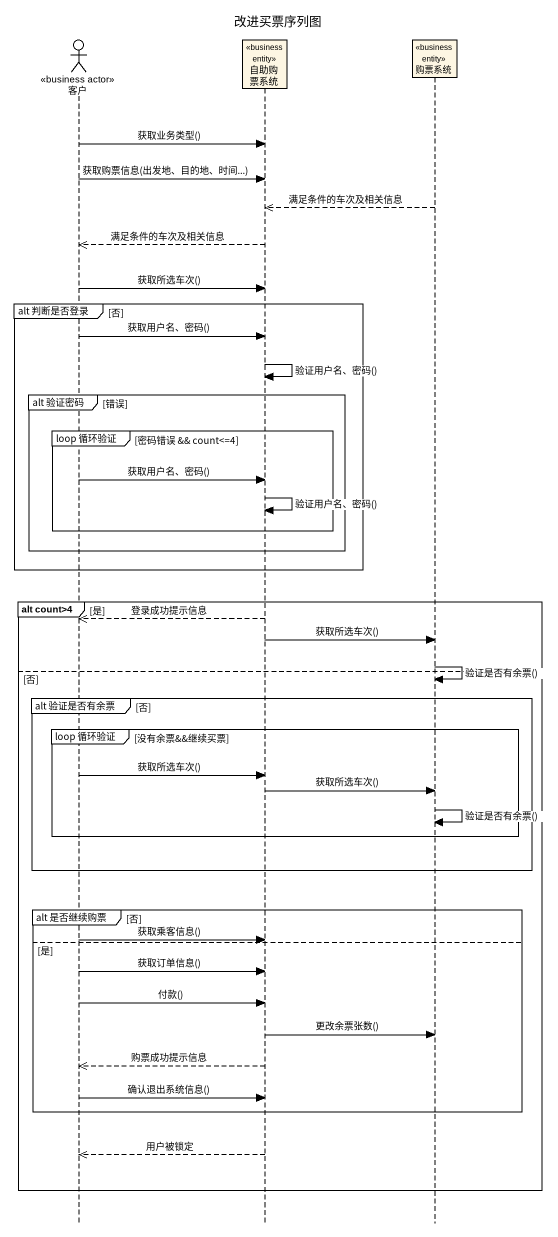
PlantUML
@startuml
title 改进买票序列图
hide footbox
actor 客户 <<business actor>>
participant 自助购票系统 <<business entity>>
participant 购票系统 <<business entity>>

客户 -> 自助购票系统 : 获取业务类型()
客户 -> 自助购票系统 : 获取购票信息(出发地、目的地、时间...)
购票系统 -->> 自助购票系统 : 满足条件的车次及相关信息
自助购票系统 -->> 客户 : 满足条件的车次及相关信息
客户 -> 自助购票系统 : 获取所选车次()
group alt 判断是否登录 [否]
  客户 -> 自助购票系统 : 获取用户名、密码()
  自助购票系统 -> 自助购票系统 : 验证用户名、密码()
  group alt 验证密码 [错误]
    group loop 循环验证 [密码错误 && count<=4]
      客户 -> 自助购票系统 : 获取用户名、密码()
      自助购票系统 -> 自助购票系统 : 验证用户名、密码()
    end
  end
end
group alt count>4 [是]
  自助购票系统 -->> 客户 : 登录成功提示信息
  自助购票系统 -> 购票系统 : 获取所选车次()
  购票系统 -> 购票系统 : 验证是否有余票()
else 否
  group alt 验证是否有余票 [否]
    group loop 循环验证 [没有余票&&继续买票]
      客户 -> 自助购票系统 : 获取所选车次()
      自助购票系统 -> 购票系统 : 获取所选车次()
      购票系统 -> 购票系统 : 验证是否有余票()
    end
  end
  group alt 是否继续购票 [否]
    客户 -> 自助购票系统 : 获取乘客信息()
  else 是
    客户 -> 自助购票系统 : 获取订单信息()
    客户 -> 自助购票系统 : 付款()
    自助购票系统 -> 购票系统 : 更改余票张数()
    自助购票系统 -->> 客户 : 购票成功提示信息
    客户 -> 自助购票系统 : 确认退出系统信息()
  end
  自助购票系统 -->> 客户 : 用户被锁定
end
@enduml
